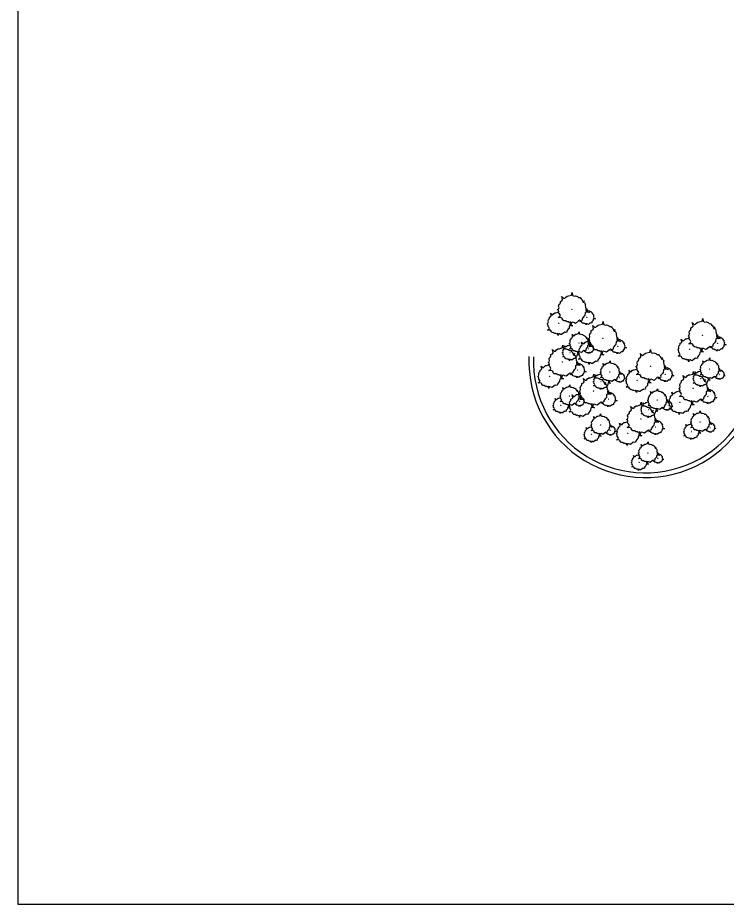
# Model space of a CAD drawing. Header units: inches. Extents: x 13 to 185, y 7 to 119.
# Drawn here: x 12.96 to 35.81, y 7.15 to 35.72 of the extents above; entities that cross this region are included whole.
import ezdxf

# ---------------------------------------------------------------- set-up
doc = ezdxf.new("R2010")
doc.units = ezdxf.units.IN
doc.header["$MEASUREMENT"] = 0
doc.layers.add('arboles', color=8, linetype='Continuous')

# ---------------------------------------------------------------- blocks, each defined once
blk = doc.blocks.new('ARB')
at = {"layer": 'arboles'}
for points in [[(455747.588, 299393.836), (455747.573, 299393.893), (455747.548, 299393.88), (455747.525, 299393.895), (455747.501, 299393.893), (455747.464, 299393.915), (455747.428, 299393.917), (455747.403, 299393.939), (455747.403, 299393.959), (455747.384, 299393.981), (455747.35, 299393.986), (455747.308, 299393.986), (455747.336, 299394), (455747.356, 299394.032), (455747.338, 299394.064), (455747.319, 299394.083), (455747.323, 299394.113), (455747.317, 299394.142), (455747.293, 299394.157), (455747.316, 299394.169), (455747.327, 299394.203), (455747.319, 299394.235), (455747.329, 299394.272), (455747.35, 299394.286), (455747.356, 299394.306), (455747.356, 299394.33), (455747.386, 299394.345), (455747.401, 299394.365), (455747.398, 299394.409), (455747.384, 299394.44), (455747.409, 299394.416), (455747.434, 299394.399), (455747.453, 299394.404), (455747.476, 299394.428), (455747.504, 299394.45), (455747.531, 299394.453), (455747.594, 299394.47), (455747.611, 299394.528), (455747.619, 299394.47), (455747.626, 299394.46), (455747.653, 299394.45), (455747.682, 299394.453), (455747.724, 299394.44), (455747.748, 299394.421), (455747.781, 299394.416), (455747.796, 299394.394), (455747.825, 299394.367), (455747.827, 299394.347), (455747.836, 299394.343), (455747.871, 299394.35), (455747.842, 299394.316), (455747.871, 299394.311), (455747.88, 299394.298), (455747.892, 299394.276), (455747.899, 299394.272), (455747.89, 299394.259), (455747.897, 299394.198), (455747.911, 299394.184), (455747.905, 299394.152), (455747.912, 299394.13), (455747.947, 299394.113), (455747.985, 299394.098), (455747.951, 299394.1), (455747.903, 299394.1), (455747.886, 299394.086), (455747.882, 299394.03), (455747.863, 299394.008), (455747.83, 299393.973), (455747.825, 299393.956), (455747.827, 299393.932), (455747.789, 299393.919), (455747.769, 299393.929), (455747.747, 299393.915), (455747.684, 299393.863), (455747.657, 299393.871), (455747.623, 299393.885), (455747.596, 299393.88)], [(455747.605, 299394.162), (455747.6, 299394.169), (455747.611, 299394.169)], [(455747.922, 299393.991), (455747.919, 299393.994), (455747.924, 299393.994)], [(455747.321, 299393.859), (455747.316, 299393.865), (455747.325, 299393.865)]]:
    blk.add_lwpolyline(points, close=True, dxfattribs=at)
for points in [[(455747.556, 299393.886), (455747.565, 299393.877), (455747.56, 299393.851), (455747.567, 299393.834), (455747.594, 299393.82), (455747.624, 299393.808), (455747.597, 299393.81), (455747.559, 299393.81), (455747.545, 299393.799), (455747.542, 299393.754), (455747.527, 299393.736), (455747.501, 299393.709), (455747.496, 299393.695), (455747.498, 299393.675), (455747.467, 299393.666), (455747.452, 299393.673), (455747.434, 299393.662), (455747.383, 299393.621), (455747.362, 299393.626), (455747.335, 299393.638), (455747.313, 299393.634), (455747.307, 299393.599), (455747.295, 299393.644), (455747.275, 299393.634), (455747.257, 299393.646), (455747.237, 299393.644), (455747.208, 299393.662), (455747.179, 299393.664), (455747.159, 299393.681), (455747.159, 299393.697), (455747.144, 299393.714), (455747.116, 299393.718), (455747.083, 299393.718), (455747.106, 299393.73), (455747.121, 299393.755), (455747.107, 299393.781), (455747.092, 299393.797), (455747.095, 299393.82), (455747.09, 299393.844), (455747.071, 299393.855), (455747.089, 299393.865), (455747.098, 299393.892), (455747.092, 299393.918), (455747.1, 299393.947), (455747.116, 299393.959), (455747.121, 299393.975), (455747.121, 299393.994), (455747.145, 299394.006), (455747.158, 299394.022), (455747.155, 299394.057), (455747.144, 299394.082), (455747.164, 299394.063), (455747.184, 299394.049), (455747.199, 299394.053), (455747.217, 299394.072), (455747.24, 299394.09), (455747.261, 299394.092), (455747.312, 299394.106), (455747.32, 299394.134)], [(455747.908, 299394.143), (455747.916, 299394.145), (455747.924, 299394.174), (455747.928, 299394.145), (455747.932, 299394.14), (455747.945, 299394.135), (455747.96, 299394.136), (455747.981, 299394.13), (455747.993, 299394.12), (455748.009, 299394.118), (455748.017, 299394.107), (455748.031, 299394.093), (455748.032, 299394.083), (455748.037, 299394.081), (455748.054, 299394.085), (455748.04, 299394.068), (455748.054, 299394.065), (455748.059, 299394.059), (455748.065, 299394.048), (455748.068, 299394.046), (455748.064, 299394.039), (455748.067, 299394.009), (455748.074, 299394.002), (455748.071, 299393.986), (455748.075, 299393.975), (455748.092, 299393.966), (455748.111, 299393.959), (455748.094, 299393.96), (455748.07, 299393.96), (455748.062, 299393.953), (455748.06, 299393.925), (455748.05, 299393.914), (455748.034, 299393.896), (455748.031, 299393.888), (455748.032, 299393.876), (455748.013, 299393.87), (455748.004, 299393.874), (455747.992, 299393.867), (455747.961, 299393.841), (455747.947, 299393.845), (455747.93, 299393.852), (455747.917, 299393.85), (455747.913, 299393.828), (455747.905, 299393.856), (455747.893, 299393.85), (455747.881, 299393.857), (455747.869, 299393.856), (455747.851, 299393.867), (455747.833, 299393.868), (455747.82, 299393.879), (455747.82, 299393.889), (455747.811, 299393.9), (455747.794, 299393.903), (455747.773, 299393.903), (455747.787, 299393.91), (455747.794, 299393.922)]]:
    blk.add_lwpolyline(points, dxfattribs=at)

msp = doc.modelspace()

# ---------------------------------------------------------------- linework, layer by layer
msp.add_lwpolyline([(12.95513, 7.14569), (184.95513, 7.14569), (184.95513, 119.14569), (12.95513, 119.14569)], close=True)
for radius in [3.75, 3.6]:
    msp.add_arc((33.16554, 24.64928), radius, 177.707608, 0)

# ---------------------------------------------------------------- block references
at = {"layer": 'arboles', "color": 7, "xscale": 1.5, "yscale": 1.5, "zscale": 1.5}
for p in [(-683590.60291, -449064.92402), (-683586.39567, -449065.76467), (-683589.60564, -449065.85808), (-683590.90529, -449066.62813), (-683588.07857, -449066.7611), (-683586.69806, -449067.46878), (-683589.90802, -449067.56219), (-683588.38095, -449068.46521)]:
    msp.add_blockref('ARB', p, dxfattribs=at)
at = {"layer": 'arboles', "color": 7}
for p in [(-455716.57733, -299368.93224), (-455715.58006, -299369.8663), (-455712.3701, -299369.77289), (-455716.87972, -299370.63635), (-455714.053, -299370.76932), (-455715.88245, -299371.57041), (-455712.67248, -299371.477), (-455714.35538, -299372.47343)]:
    msp.add_blockref('ARB', p, dxfattribs=at)

doc.saveas('drawing.dxf')
